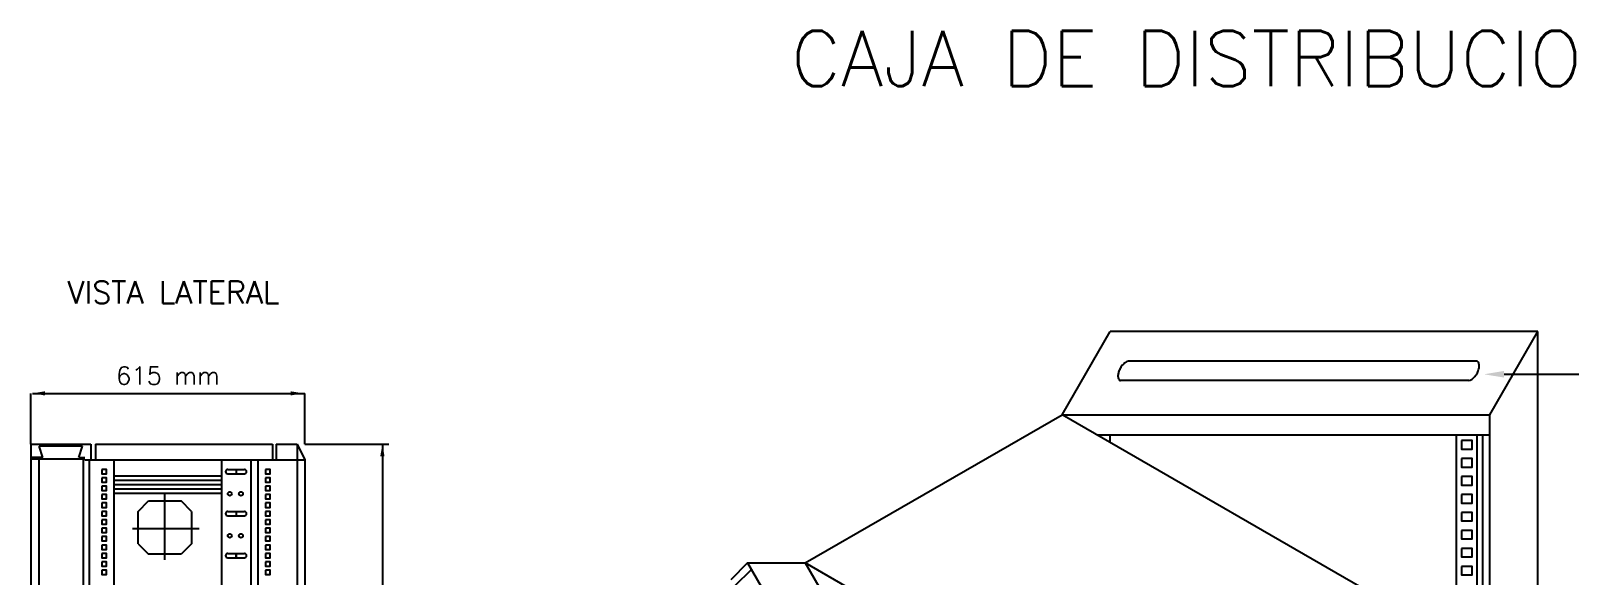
# Model space of a CAD drawing. Extents: x 4.4 to 40.4, y -48.2 to -29.9.
# Drawn here: x 5.01 to 22.28, y -36.04 to -29.92 of the extents above; entities that cross this region are included whole.
import ezdxf
from ezdxf.enums import TextEntityAlignment as Align

# ---------------------------------------------------------------- set-up
doc = ezdxf.new("R2010")
doc.units = 0
doc.header["$LTSCALE"] = 1200
doc.header["$MEASUREMENT"] = 0
doc.layers.get('0').update_dxf_attribs({"linetype": 'CONTINUOUS'})
doc.layers.add('PIEPLANO', color=7, linetype='CONTINUOUS')
doc.styles.add('2', font='ROMANS.shx', dxfattribs={"height": 2})
doc.styles.add('ROMANS', font='ROMANS.shx', dxfattribs={"height": 0.12})

msp = doc.modelspace()

# ---------------------------------------------------------------- linework, layer by layer
for p, q in [((16.588, -34.233), (17.128, -33.298)), ((21.928, -33.298), (17.128, -33.298)), ((21.388, -34.233), (21.928, -33.298)), ((21.928, -41.394), (21.928, -33.298)), ((21.24, -33.632), (17.33, -33.632)), ((21.154, -33.85), (17.244, -33.85)), ((13.706, -35.897), (16.588, -34.233)), ((20.745, -36.633), (16.588, -34.233)), ((16.588, -34.233), (21.388, -34.233)), ((21.388, -42.329), (21.388, -34.233)), ((16.976, -34.457), (21.388, -34.457)), ((17.128, -34.545), (17.128, -34.457)), ((21.308, -42.105), (21.308, -34.457)), ((5.014, -34.563), (5.014, -39.623)), ((5.014, -34.563), (5.689, -34.563)), ((5.15, -34.714), (5.108, -34.586)), ((5.596, -34.586), (5.108, -34.586)), ((5.554, -34.714), (5.596, -34.586)), ((5.689, -34.563), (5.689, -34.741)), ((5.742, -34.563), (5.742, -34.741)), ((5.742, -34.563), (7.726, -34.563)), ((7.726, -34.563), (7.726, -34.741)), ((7.769, -34.563), (7.769, -34.741)), ((7.769, -34.563), (8.003, -34.563)), ((8.003, -34.563), (8.003, -39.623)), ((8.003, -34.563), (8.089, -34.741)), ((5.15, -34.714), (5.014, -34.714)), ((5.106, -34.732), (5.106, -39.454)), ((5.601, -34.732), (5.601, -39.472)), ((5.622, -34.741), (8.089, -34.741)), ((5.668, -34.741), (5.668, -39.472)), ((5.945, -34.741), (5.945, -39.472)), ((7.153, -34.741), (7.153, -39.472)), ((7.483, -34.741), (7.483, -39.472)), ((7.564, -34.741), (7.564, -39.472)), ((8.089, -34.741), (8.089, -39.472)), ((5.945, -34.92), (7.153, -34.92)), ((5.945, -34.968), (7.153, -34.968)), ((5.945, -35.017), (7.153, -35.017)), ((5.945, -35.065), (7.153, -35.065)), ((5.945, -35.113), (7.153, -35.113)), ((17.863, -38.297), (13.706, -35.897))]:
    msp.add_line(p, q)
at = {"color": 8, "linetype": 'ByBlock'}
msp.add_line((21.548, -33.779), (22.952, -33.779), dxfattribs=at)
at = {"color": 8}
for p, q in [((5.014, -34.563), (5.014, -33.993)), ((5.034, -33.993), (7.447, -33.993)), ((5.116, -33.993), (8.089, -33.993)), ((8.089, -34.563), (8.089, -33.993)), ((21.015, -41.394), (21.015, -34.457)), ((21.245, -41.394), (21.245, -34.457)), ((8.089, -34.563), (9.031, -34.563)), ((8.96, -34.563), (8.96, -39.623)), ((8.985, -34.563), (8.985, -34.563)), ((6.219, -35.319), (6.337, -35.2)), ((6.516, -35.113), (6.516, -35.861)), ((6.819, -35.319), (6.701, -35.2)), ((6.905, -35.515), (6.157, -35.515)), ((6.219, -35.682), (6.337, -35.8)), ((6.819, -35.682), (6.701, -35.8)), ((13.059, -35.897), (12.871, -36.086)), ((13.059, -35.897), (15.459, -40.054)), ((13.059, -35.897), (13.706, -35.897)), ((13.706, -35.897), (16.106, -40.054)), ((13.101, -35.97), (12.913, -36.159))]:
    msp.add_line(p, q, dxfattribs=at)
at = {"color": 7}
for p, q in [((5.622, -34.732), (5.014, -34.732)), ((5.622, -34.718), (5.554, -34.718)), ((7.226, -34.847), (7.412, -34.847)), ((7.319, -34.847), (7.319, -34.896)), ((7.226, -34.896), (7.412, -34.896)), ((7.226, -35.319), (7.412, -35.319)), ((7.226, -35.319), (7.412, -35.319)), ((7.226, -35.368), (7.412, -35.368)), ((7.319, -35.319), (7.319, -35.368)), ((7.226, -35.79), (7.412, -35.79)), ((7.226, -35.79), (7.412, -35.79)), ((7.226, -35.79), (7.412, -35.79)), ((7.226, -35.79), (7.412, -35.79)), ((7.226, -35.839), (7.412, -35.839)), ((7.226, -35.839), (7.412, -35.839)), ((7.319, -35.79), (7.319, -35.839)), ((7.319, -35.839), (7.319, -35.79))]:
    msp.add_line(p, q, dxfattribs=at)
for points in [[(17.33, -33.632, 0.088281), (17.302, -33.644, 0.067155), (17.272, -33.669, 0.053303), (17.242, -33.709, 0.053303), (17.222, -33.754, 0.067155), (17.215, -33.793, 0.105124), (17.221, -33.829, 0.169242), (17.237, -33.847, 0.05934), (17.244, -33.85, 0.016688)], [(21.154, -33.85, 0.088281), (21.182, -33.838, 0.067155), (21.213, -33.813, 0.053303), (21.242, -33.773, 0.053303), (21.262, -33.727, 0.067155), (21.269, -33.689, 0.105124), (21.263, -33.653, 0.169242), (21.248, -33.635, 0.05934), (21.24, -33.632, 0.016688)]]:
    msp.add_lwpolyline(points, format="xyb")
at = {"color": 8}
for points in [[(21.071, -34.524), (21.071, -34.62), (21.188, -34.62), (21.188, -34.524)], [(21.071, -34.726), (21.071, -34.821), (21.188, -34.821), (21.188, -34.726)], [(21.071, -34.928), (21.071, -35.023), (21.188, -35.023), (21.188, -34.928)], [(21.071, -35.129), (21.071, -35.225), (21.188, -35.225), (21.188, -35.129)], [(21.071, -35.331), (21.071, -35.426), (21.188, -35.426), (21.188, -35.331)], [(21.071, -35.533), (21.071, -35.628), (21.188, -35.628), (21.188, -35.533)], [(21.071, -35.735), (21.071, -35.83), (21.188, -35.83), (21.188, -35.735)], [(21.071, -35.936), (21.071, -36.031), (21.188, -36.031), (21.188, -35.936)]]:
    msp.add_lwpolyline(points, close=True, dxfattribs=at)
at = {"color": 7}
for points in [[(5.812, -34.847), (5.812, -34.896), (5.865, -34.896), (5.865, -34.847)], [(7.65, -34.847), (7.65, -34.896), (7.702, -34.896), (7.702, -34.847)], [(5.812, -34.942), (5.812, -34.991), (5.865, -34.991), (5.865, -34.942)], [(5.812, -35.036), (5.812, -35.085), (5.865, -35.085), (5.865, -35.036)], [(7.65, -34.942), (7.65, -34.991), (7.702, -34.991), (7.702, -34.942)], [(7.65, -35.036), (7.65, -35.085), (7.702, -35.085), (7.702, -35.036)], [(5.812, -35.13), (5.812, -35.179), (5.865, -35.179), (5.865, -35.13)], [(7.65, -35.13), (7.65, -35.179), (7.702, -35.179), (7.702, -35.13)], [(5.812, -35.224), (5.812, -35.273), (5.865, -35.273), (5.865, -35.224)], [(5.812, -35.319), (5.812, -35.368), (5.865, -35.368), (5.865, -35.319)], [(7.65, -35.224), (7.65, -35.273), (7.702, -35.273), (7.702, -35.224)], [(7.65, -35.319), (7.65, -35.368), (7.702, -35.368), (7.702, -35.319)], [(5.812, -35.413), (5.812, -35.462), (5.865, -35.462), (5.865, -35.413)], [(5.812, -35.507), (5.812, -35.556), (5.865, -35.556), (5.865, -35.507)], [(7.65, -35.413), (7.65, -35.462), (7.702, -35.462), (7.702, -35.413)], [(7.65, -35.507), (7.65, -35.556), (7.702, -35.556), (7.702, -35.507)], [(5.812, -35.602), (5.812, -35.65), (5.865, -35.65), (5.865, -35.602)], [(5.812, -35.696), (5.812, -35.745), (5.865, -35.745), (5.865, -35.696)], [(7.65, -35.602), (7.65, -35.65), (7.702, -35.65), (7.702, -35.602)], [(7.65, -35.696), (7.65, -35.745), (7.702, -35.745), (7.702, -35.696)], [(5.812, -35.79), (5.812, -35.839), (5.865, -35.839), (5.865, -35.79)], [(5.812, -35.884), (5.812, -35.933), (5.865, -35.933), (5.865, -35.884)], [(7.65, -35.79), (7.65, -35.839), (7.702, -35.839), (7.702, -35.79)], [(7.65, -35.884), (7.65, -35.933), (7.702, -35.933), (7.702, -35.884)], [(5.812, -35.979), (5.812, -36.028), (5.865, -36.028), (5.865, -35.979)], [(7.65, -35.979), (7.65, -36.028), (7.702, -36.028), (7.702, -35.979)]]:
    msp.add_lwpolyline(points, close=True, dxfattribs=at)
at = {"color": 8}
for points in [[(6.337, -35.2), (6.701, -35.2)], [(6.219, -35.682), (6.219, -35.319)], [(6.819, -35.319), (6.819, -35.682)], [(6.701, -35.8), (6.337, -35.8)]]:
    msp.add_lwpolyline(points, dxfattribs=at)
at = {"color": 7}
for centre in [(7.248, -35.121), (7.373, -35.121), (7.248, -35.592), (7.373, -35.592)]:
    msp.add_circle(centre, 0.0223, dxfattribs=at)
for centre, start, end in [((7.226, -34.872), 90, 270), ((7.412, -34.872), 270, 90), ((7.226, -35.343), 90, 270), ((7.412, -35.343), 270, 90), ((7.226, -35.815), 90, 270), ((7.226, -35.815), 90, 270), ((7.412, -35.815), 270, 90), ((7.412, -35.815), 270, 90)]:
    msp.add_arc(centre, 0.0245, start, end, dxfattribs=at)
at = {"color": 8, "linetype": 'ByBlock'}
for points in [[(21.548, -33.741), (21.548, -33.816), (21.324, -33.779)], [(5.174, -34.017), (5.174, -33.97), (5.034, -33.993)], [(7.93, -34.017), (7.93, -33.97), (8.07, -33.993)], [(8.984, -34.699), (8.937, -34.699), (8.96, -34.563)], [(8.984, -34.699), (8.937, -34.699), (8.96, -34.563)]]:
    msp.add_solid(points, dxfattribs=at)

# ---------------------------------------------------------------- texts
at = {"color": 7, "style": 'ROMANS'}
msp.add_text('VISTA LATERAL', height=0.25, dxfattribs=at).set_placement((6.615, -32.984), align=Align.CENTER)
at = {"color": 8, "style": 'ROMANS'}
msp.add_text('615 mm', height=0.2, dxfattribs=at).set_placement((5.972, -33.954), align=Align.BOTTOM_LEFT)
at = {"layer": 'PIEPLANO', "style": '2'}
msp.add_text('CAJA DE DISTRIBUCION MURAL DK 4 PIES', height=0.6219, dxfattribs=at).set_placement((22.221, -30.543), align=Align.CENTER)

doc.saveas('drawing.dxf')
